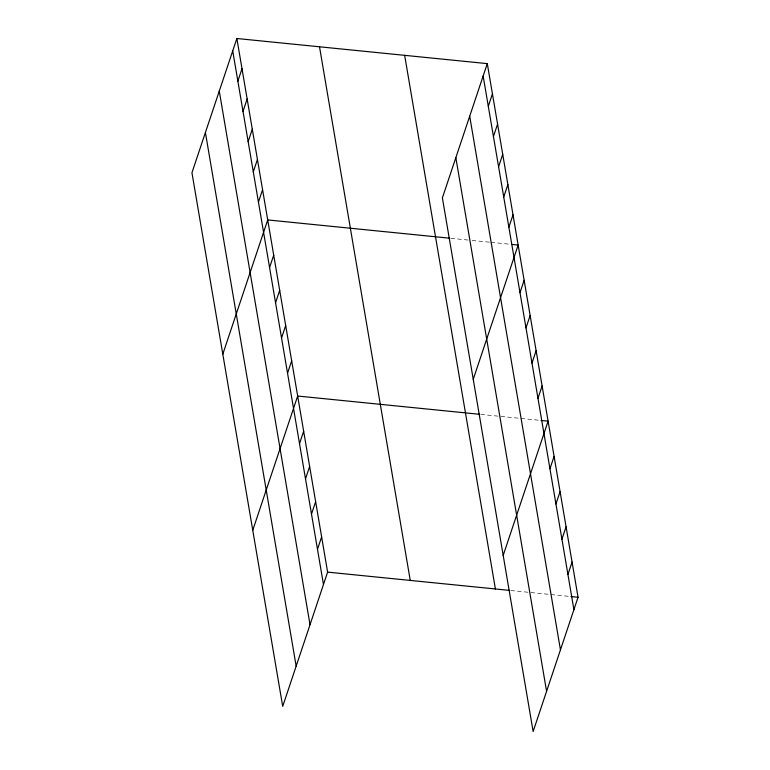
<?xml version="1.0" encoding="UTF-8"?>
<svg xmlns="http://www.w3.org/2000/svg" width="770" height="770" viewBox="0 0 770 770"><rect width="100%" height="100%" fill="white"/><g stroke="black" fill="none" stroke-linecap="round" stroke-linejoin="round"><path stroke-width="0.58" stroke-dasharray="3.85 2.89" d="M450.854 238.315L470.932 240.327M472.106 240.452L489.816 242.223M491 242.338L509.884 244.234M480.807 414.414L539.837 420.333M510.751 590.513L569.781 596.432"/><path stroke-width="1.16" d="M236.862 38.5L191.951 172.74L282.706 706.369L327.616 572.129L236.862 38.5L487.294 63.631L578.049 597.26L533.138 731.5L442.384 197.871L487.294 63.631M237.863 81.12L242.011 68.742M243.012 111.361L247.151 98.974M248.152 141.603L252.291 129.216M253.292 171.835L257.44 159.457M258.431 202.077L262.58 189.699M222.809 354.171L267.719 219.931L449.68 238.2M269.567 267.536L273.716 255.159M275.554 302.754L279.703 290.377M281.55 337.972L285.689 325.594M287.537 373.2L291.676 360.812M252.753 530.27L297.672 396.03L479.623 414.298M299.52 443.636L303.659 431.248M305.507 478.853L309.646 466.476M311.494 514.071L315.642 501.694M317.49 549.289L321.629 536.911M488.296 106.26L492.434 93.873M493.435 136.492L497.584 124.114M498.585 166.734L502.723 154.347M503.724 196.976L507.863 184.588M508.864 227.208L513.013 214.83M473.242 379.302L518.152 245.072L512.252 244.475M520 292.667L524.139 280.29M525.987 327.885L530.135 315.507M531.974 363.113L536.122 350.725M537.97 398.331L542.109 385.943M503.185 555.401L548.105 421.171L541.021 420.458M549.944 468.766L554.092 456.389M555.94 503.984L560.079 491.606M561.927 539.212L566.066 526.824M567.913 574.43L572.062 562.042M327.616 572.129L509.576 590.388M570.965 596.558L578.049 597.26M483.156 76.018L573.91 609.648M469.7 116.232L560.454 649.861M455.84 157.658L546.585 691.287M404.654 55.344L495.408 588.973M319.512 46.797L410.256 580.426M232.723 50.878L323.477 584.517M219.267 91.091L310.021 624.72M205.407 132.527L296.161 666.156"/></g></svg>
